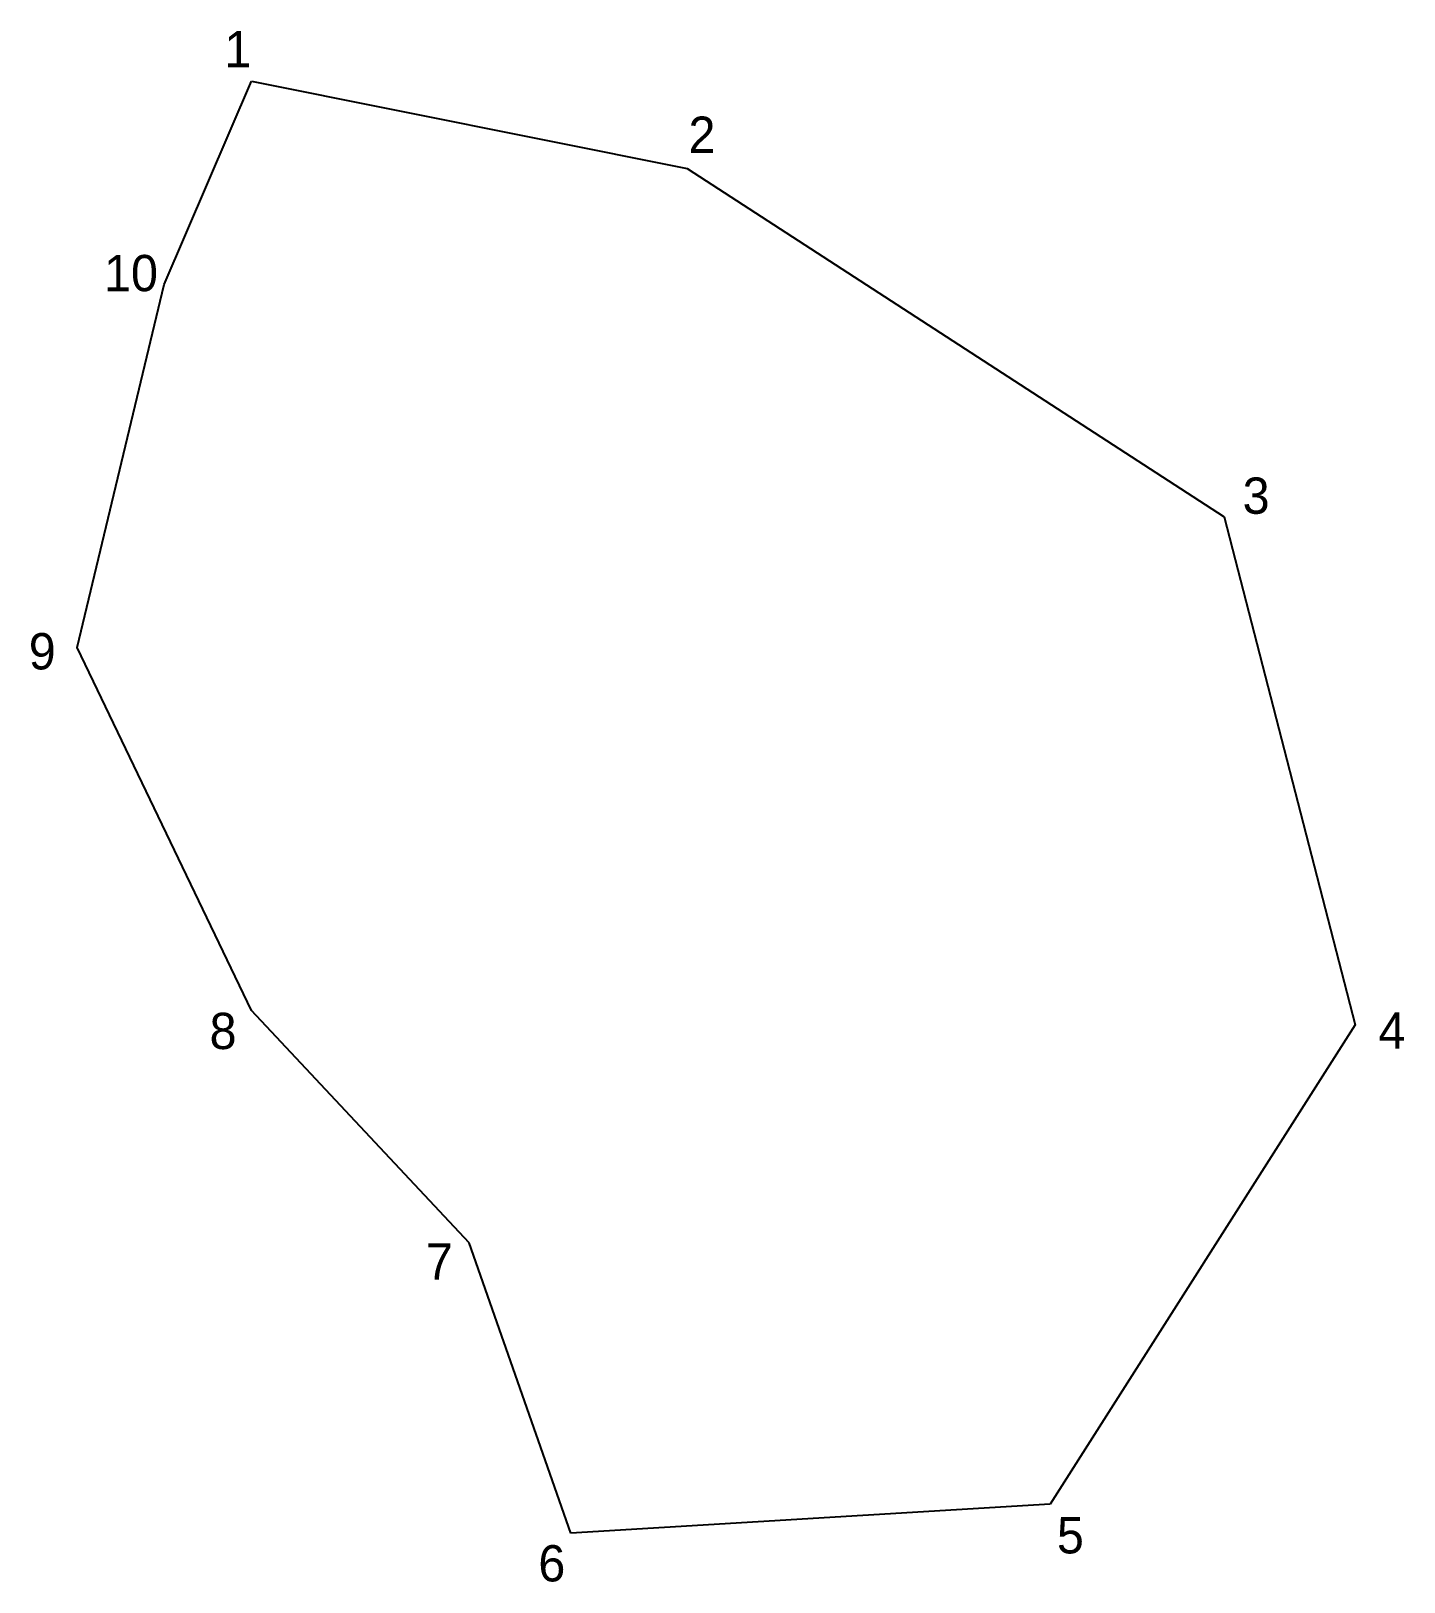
# Model space of a CAD drawing. Extents: x 551820 to 551914, y 1821633 to 1821739.
import ezdxf

# ---------------------------------------------------------------- set-up
doc = ezdxf.new("R2010")
doc.units = 0
doc.layers.add('CanhThua', color=7, linetype='Continuous')
doc.layers.add('SoHieuDinhThua', color=7, linetype='Continuous')

msp = doc.modelspace()

# ---------------------------------------------------------------- linework, layer by layer
at = {"layer": 'CanhThua'}
for p, q in [((551829, 1821722), (551835, 1821736)), ((551835, 1821736), (551865, 1821730)), ((551865, 1821730), (551902, 1821706)), ((551823, 1821697), (551829, 1821722)), ((551902, 1821706), (551911, 1821671)), ((551835, 1821672), (551823, 1821697)), ((551850, 1821656), (551835, 1821672)), ((551911, 1821671), (551890, 1821638)), ((551857, 1821636), (551850, 1821656)), ((551890, 1821638), (551857, 1821636))]:
    msp.add_line(p, q, dxfattribs=at)

# ---------------------------------------------------------------- texts
at = {"layer": 'SoHieuDinhThua'}
for s, p in [('1', (551833.14, 1821736.96)), ('2', (551865.1, 1821731.07)), ('10', (551824.85, 1821721.54)), ('3', (551903.26, 1821706.21)), ('9', (551819.67, 1821695.49)), ('8', (551832.12, 1821669.34)), ('4', (551912.61, 1821669.36)), ('7', (551847.02, 1821653.45)), ('5', (551890.47, 1821634.6)), ('6', (551854.76, 1821632.67))]:
    msp.add_text(s, height=2.5, dxfattribs=at).set_placement(p)

doc.saveas('drawing.dxf')
